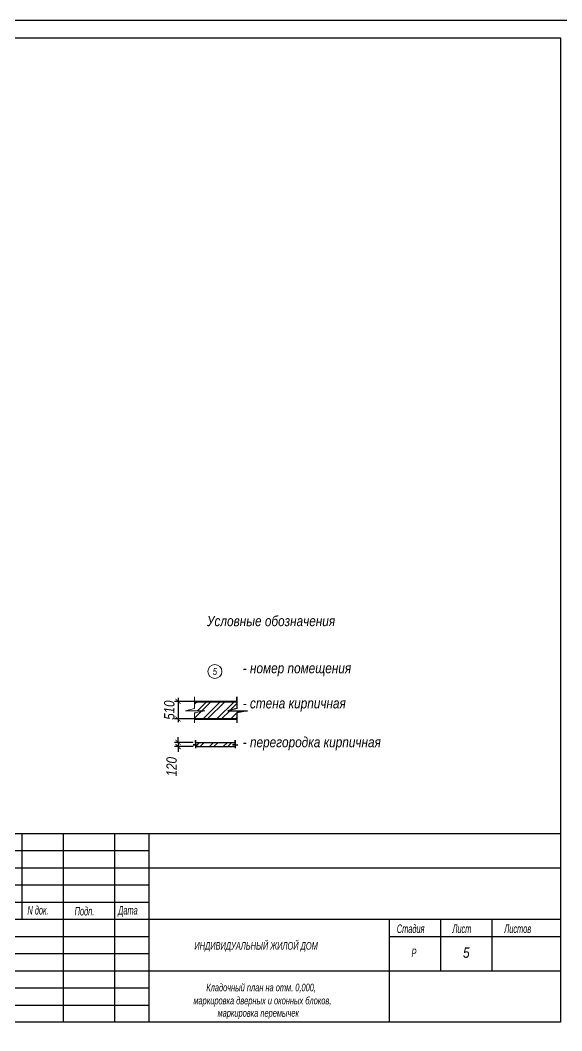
# Model space of a CAD drawing. Header units: millimetres. Extents: x 1582001 to 3303937, y 226471 to 491235.
# Drawn here: x 1817752 to 1833536, y 380605 to 410055 of the extents above; entities that cross this region are included whole.
import ezdxf
from ezdxf.enums import TextEntityAlignment as Align

# ---------------------------------------------------------------- set-up
doc = ezdxf.new("R2010")
doc.units = ezdxf.units.MM
doc.layers.get('Defpoints').update_dxf_attribs({"color": 255, "lineweight": 30})
for name, color, linetype, lineweight in [('Кирпич', 253, 'Continuous', 9), ('Маркировка', 253, 'Continuous', 18), ('Надписи', 7, 'Continuous', 15), ('Перегородки', 202, 'Continuous', 30), ('Размеры', 7, 'Continuous', 18), ('Штриховки', 251, 'Continuous', 20)]:
    doc.layers.add(name, color=color, linetype=linetype, lineweight=lineweight)
doc.layers.add('Т-Подписи', color=7, linetype='Continuous')
doc.layers.add('Формуляр', color=138, linetype='Continuous')
doc.styles.add('style', font='ARIALNI.TTF', dxfattribs={"width": 0.98, "height": 300})
doc.styles.add('STYLE1', font='ARIALNI.TTF', dxfattribs={"height": 300})
doc.styles.add('стиль1', font='ARIALNI.TTF', dxfattribs={"width": 0.98, "height": 300})
doc.dimstyles.new('М100', dxfattribs={"dimtxt": 600, "dimasz": 150, "dimexe": 100, "dimexo": 200, "dimgap": 100, "dimtad": 1, "dimdec": 0, "dimtxsty": 'style', "dimblk": 'ARCHTICK', "dimcen": 150, "dimdle": 100, "dimclrt": 256, "dimadec": 0, "dimazin": 0, "dimtfac": 1, "dimtdec": 0, "dimtmove": 1, "dimatfit": 3, "dimldrblk": 'NONE', "dimfxl": 0, "dimarcsym": 0})

# ---------------------------------------------------------------- blocks, each defined once
blk = doc.blocks.new('_ArchTick')
at = {"color": 0, "linetype": 'ByBlock', "const_width": 0.15}
blk.add_lwpolyline([(-0.5, -0.5), (0.5, 0.5)], dxfattribs=at)
blk = doc.blocks.new('*D849')
at = {"layer": 'Defpoints', "color": 0, "lineweight": -3, "transparency": 16777216}
for p in [(1823042, 390204), (1822351, 389694), (1823042, 389694)]:
    blk.add_point(p, dxfattribs=at)
at = {"layer": 'Размеры', "color": 0, "lineweight": -2, "transparency": 16777216}
for p, q in [((1822351, 390304), (1822351, 389594)), ((1822842, 390204), (1822251, 390204)), ((1822842, 389694), (1822251, 389694))]:
    blk.add_line(p, q, dxfattribs=at)
at = {"layer": 'Размеры', "color": 0, "lineweight": -2, "transparency": 16777216, "xscale": 150, "yscale": 150, "zscale": 150}
for p, rotation in [((1822351, 390204), 90), ((1822351, 389694), 270)]:
    blk.add_blockref('_ArchTick', p, dxfattribs=dict(at, rotation=rotation))
at = {"layer": 'Размеры', "transparency": 16777216, "insert": (1822098, 389949), "char_height": 300, "attachment_point": 5, "rotation": 90, "style": 'style'}
blk.add_mtext('510', dxfattribs=at)
blk = doc.blocks.new('_None')
blk = doc.blocks.new('*D850')
at = {"layer": 'Defpoints', "color": 0, "lineweight": -3, "transparency": 16777216}
for p in [(1822351, 388888), (1822989, 389008), (1822989, 388888)]:
    blk.add_point(p, dxfattribs=at)
at = {"layer": 'Размеры', "color": 0, "lineweight": -2, "transparency": 16777216}
for p, q in [((1822351, 389008), (1822351, 389158)), ((1822789, 389008), (1822251, 389008)), ((1822789, 388888), (1822251, 388888)), ((1822351, 389008), (1822351, 388888)), ((1822351, 388888), (1822351, 388738))]:
    blk.add_line(p, q, dxfattribs=at)
at = {"layer": 'Размеры', "color": 0, "lineweight": -2, "transparency": 16777216, "xscale": 150, "yscale": 150, "zscale": 150}
for p, rotation in [((1822351, 389008), 270), ((1822351, 388888), 90)]:
    blk.add_blockref('_ArchTick', p, dxfattribs=dict(at, rotation=rotation))
at = {"layer": 'Размеры', "transparency": 16777216, "insert": (1822165, 388302), "char_height": 300, "attachment_point": 5, "rotation": 90, "style": 'style'}
blk.add_mtext('120', dxfattribs=at)

msp = doc.modelspace()

# ---------------------------------------------------------------- hatches: boundary and pattern name
at = {"layer": 'Кирпич'}
h = msp.add_hatch(dxfattribs=at)
h.set_pattern_fill('ANSI32', color=256, scale=30, style=0)
h.set_pattern_definition([(45, (167999.66, 98489.54), (-202.055763, 202.055763), []), (45, (168134.37, 98489.54), (-202.055763, 202.055763), [])])
h.paths.add_polyline_path([(1822832.5, 390203.8), (1822832.5, 389995.9), (1822567.1, 389932.5), (1823137.3, 389932.5), (1822832.5, 389872.4), (1822832.5, 389693.8), (1824068, 389693.8), (1824068, 389872.4), (1824372.8, 389932.5), (1823802.6, 389932.5), (1824068, 389995.9), (1824068, 390203.8)])
at = {"layer": 'Штриховки', "ltscale": 100}
h = msp.add_hatch(dxfattribs=at)
h.set_pattern_fill('ANSI32', color=256, scale=30, style=0)
h.set_pattern_definition([(45, (1822860.8, 388887.85), (-202.056, 202.056), []), (45, (1822995.5, 388887.85), (-202.056, 202.056), [])])
h.paths.add_polyline_path([(1824012.6, 388887.9), (1824012.6, 389007.9), (1822860.8, 389007.9), (1822860.8, 388887.9)])

# ---------------------------------------------------------------- linework, layer by layer
at = {"color": 0, "lineweight": -3, "ltscale": 100}
for points in [[(1824068, 390203.8), (1824068, 390337.3), (1824068, 389995.9), (1823802.6, 389932.5), (1824372.8, 389932.5), (1824068, 389872.4), (1824068, 389578.8)], [(1822832.5, 390203.8), (1824068, 390203.8)], [(1822832.5, 389693.8), (1824068, 389693.8)], [(1822860.8, 389007.9), (1822860.8, 389071.3), (1822860.8, 388960.6), (1822788.9, 388942.2), (1822941.7, 388942.2), (1822860.8, 388926.9), (1822860.8, 388845.2)], [(1824012.6, 389007.9), (1824012.6, 389071.3), (1824012.6, 388960.6), (1823940.7, 388942.2), (1824093.5, 388942.2), (1824012.6, 388926.9), (1824012.6, 388845.2)]]:
    msp.add_lwpolyline(points, dxfattribs=at)
at = {"color": 0, "lineweight": 40, "ltscale": 100}
for points in [[(1822832.5, 390203.8), (1824068, 390203.8)], [(1822832.5, 389693.8), (1824068, 389693.8)]]:
    msp.add_lwpolyline(points, dxfattribs=at)
at = {"layer": 'Маркировка', "color": 5}
msp.add_circle((1823426.9, 391075.2), 203.9, dxfattribs=at)
at = {"layer": 'Перегородки', "ltscale": 100}
for p, q in [((1822860.8, 389007.9), (1824012.6, 389007.9)), ((1822860.8, 388887.9), (1824012.6, 388887.9))]:
    msp.add_line(p, q, dxfattribs=at)
at = {"layer": 'Размеры'}
msp.add_lwpolyline([(1822832.5, 390203.8), (1822832.5, 390337.3), (1822832.5, 389995.9), (1822567.1, 389932.5), (1823137.3, 389932.5), (1822832.5, 389872.4), (1822832.5, 389578.8)], dxfattribs=at)
msp.add_lwpolyline([(1822832.5, 390203.8), (1822832.5, 389995.9), (1822567.1, 389932.5), (1823137.3, 389932.5), (1822832.5, 389872.4), (1822832.5, 389693.8), (1824068, 389693.8), (1824068, 389872.4), (1824372.8, 389932.5), (1823802.6, 389932.5), (1824068, 389995.9), (1824068, 390203.8)], close=True, dxfattribs=at)
at = {"layer": 'Формуляр', "color": 0}
for p, q in [((1815000.4, 386354.9), (1833500.4, 386354.9)), ((1817800.4, 386354.9), (1817800.4, 383854.9)), ((1819000.4, 386354.9), (1819000.4, 380854.9)), ((1820500.4, 386354.9), (1820500.4, 380854.9)), ((1821500.4, 386354.9), (1821500.4, 380854.9)), ((1815000.4, 385854.9), (1821500.4, 385854.9)), ((1815000.4, 385354.9), (1833500.4, 385354.9)), ((1815000.4, 384854.9), (1821500.4, 384854.9)), ((1815000.4, 384354.9), (1821500.4, 384354.9)), ((1815000.4, 383854.9), (1833500.4, 383854.9)), ((1828500.4, 383854.9), (1828500.4, 380854.9)), ((1830000.4, 383854.9), (1830000.4, 382354.9)), ((1831500.4, 383854.9), (1831500.4, 382354.9)), ((1815000.4, 383354.9), (1821500.4, 383354.9)), ((1828500.4, 383354.9), (1833500.4, 383354.9)), ((1815000.4, 382854.9), (1821500.4, 382854.9)), ((1815000.4, 382354.9), (1821500.4, 382354.9)), ((1821500.4, 382354.9), (1833500.4, 382354.9)), ((1815000.4, 381854.9), (1821500.4, 381854.9)), ((1815000.4, 381354.9), (1821500.4, 381354.9))]:
    msp.add_line(p, q, dxfattribs=at)
at = {"layer": 'Формуляр'}
msp.add_lwpolyline([(1792000.5, 410054.8), (1834000.4, 410054.8), (1834000.4, 380354.9), (1792000.5, 380354.9)], close=True, dxfattribs=at)
at = {"layer": 'Формуляр', "color": 0}
msp.add_lwpolyline([(1794000.5, 380854.9), (1794000.5, 409544.8), (1833500.4, 409544.8), (1833500.4, 380854.9)], close=True, dxfattribs=at)

# ---------------------------------------------------------------- texts
at = {"layer": 'Маркировка', "color": 5, "style": 'стиль1'}
msp.add_text('5', height=200, dxfattribs=at).set_placement((1823425.5, 391077.8), align=Align.MIDDLE_CENTER)
at = {"layer": 'Надписи', "color": 0, "lineweight": -3, "style": 'STYLE1'}
for s, p in [('- ', (1824238.4, 391024)), ('номер помещения', (1824448.3, 391024)), ('стена кирпичная ', (1824448.3, 389999.8)), ('- ', (1824238.4, 389999.8)), ('перегородка кирпичная ', (1824448.3, 388867.2)), ('- ', (1824238.4, 388867.2))]:
    msp.add_text(s, height=300, dxfattribs=at).set_placement(p)
at = {"layer": 'Надписи', "color": 0, "ltscale": 100, "insert": (1823194.1, 392544.6), "char_height": 300, "width": 5400, "attachment_point": 4, "style": 'STYLE1'}
msp.add_mtext('Условные обозначения', dxfattribs=at)
at = {"layer": 'Т-Подписи', "color": 0, "ltscale": 2, "insert": (1830752.5, 383032.5), "char_height": 300, "width": 1500, "attachment_point": 2, "style": 'STYLE1'}
msp.add_mtext('5', dxfattribs=at)
at = {"layer": 'Формуляр', "color": 0, "style": 'STYLE1', "width": 0.75}
for s, height, p in [('N док.', 250, (1817962.8, 383992.9)), ('Подп.', 250, (1819338.9, 383966)), ('Дата', 250, (1820607.1, 383992.9)), ('Стадия', 250, (1828728.8, 383454.1)), ('Лист', 250, (1830347.7, 383454.1)), ('Листов', 250, (1831858.7, 383454.1)), ('ИНДИВИДУАЛЬНЫЙ ЖИЛОЙ ДОМ', 220, (1822827.6, 382969.9)), ('Р', 250, (1829156.4, 382752.1)), ('Кладочный план на отм. 0,000,', 220, (1823175.7, 381756.6)), ('маркировка дверных и оконных блоков,', 220, (1822799.4, 381375.7)), ('маркировка перемычек', 220, (1823503.5, 381014.2))]:
    msp.add_text(s, height=height, dxfattribs=at).set_placement(p)

# ---------------------------------------------------------------- dimensions: what is measured, and where the dimension line sits
at = {"layer": 'Размеры'}
for base, p1, p2, picture, middle in [((1822351, 389693.8), (1823042.5, 390203.8), (1823042.5, 389693.8), '*D849', (1822351, 389948.8)), ((1822351, 388887.9), (1822989.5, 389007.9), (1822989.5, 388887.9), '*D850', (1822418.7, 388302.5))]:
    dim = msp.add_linear_dim(base=base, p1=p1, p2=p2, angle=90, dimstyle='М100', override={"dimtxt": 250}, dxfattribs=at)
    dim.commit()
    dim.dimension.update_dxf_attribs({"geometry": picture, "text_midpoint": middle, "dimtype": 160})

doc.saveas('drawing.dxf')
